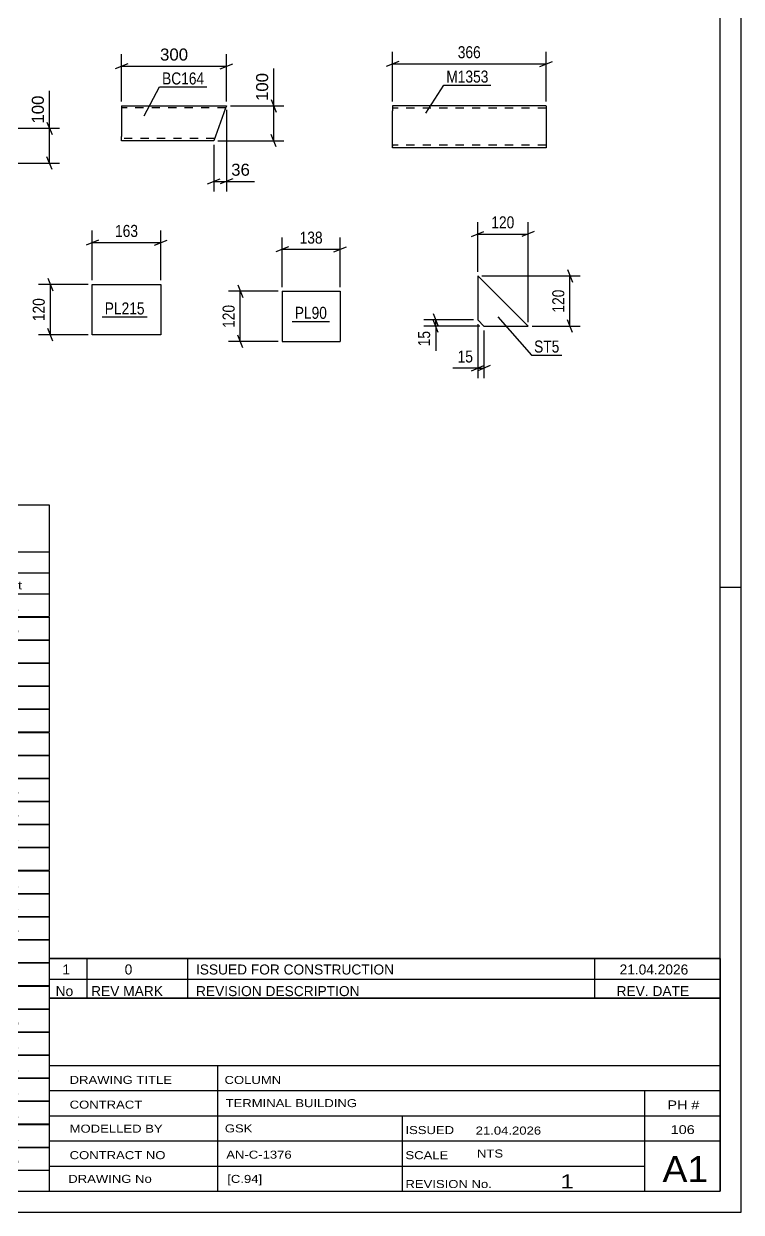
# Model space of a CAD drawing. Header units: millimetres. Extents: x 0 to 841, y 0 to 594.
# Drawn here: x 669.9 to 841, y 0 to 283.5 of the extents above; entities that cross this region are included whole.
import ezdxf

# ---------------------------------------------------------------- set-up
doc = ezdxf.new("R2010")
doc.units = ezdxf.units.MM
doc.linetypes.add('DXK_LINE_DOT2', pattern=[3.9198, 1.9599, -1.9599])
doc.styles.add('Arial', font='ARIAL.TTF', dxfattribs={"height": 0.2})
doc.styles.add('Arial Narrow', font='ARIALN.TTF', dxfattribs={"height": 0.2})

# ---------------------------------------------------------------- blocks, each defined once
blk = doc.blocks.new('Unknown-284933679-1134')
at = {"color": 5, "linetype": 'Continuous'}
for p, q in [((841, 0), (841, 594)), ((836, 5), (836, 589)), ((841, 149), (836, 149)), ((5, 5), (836, 5)), ((0, 0), (841, 0))]:
    blk.add_line(p, q, dxfattribs=at)
blk = doc.blocks.new('Part-284933679-14749 - 14748')
at = {"color": 2, "linetype": 'Continuous'}
for p, q in [((731.57, 219.66), (731.57, 207.66)), ((731.57, 219.66), (745.36, 219.66)), ((745.36, 219.66), (745.36, 207.66)), ((731.57, 207.66), (745.36, 207.66))]:
    blk.add_line(p, q, dxfattribs=at)
blk = doc.blocks.new('Part-284933679-14791 - 14790')
at = {"color": 2, "linetype": 'Continuous'}
for p, q in [((778.17, 223.31), (778.17, 212.81)), ((778.17, 223.31), (790.17, 211.31)), ((778.17, 212.81), (779.67, 211.31)), ((779.67, 211.31), (790.17, 211.31))]:
    blk.add_line(p, q, dxfattribs=at)
blk = doc.blocks.new('Part-284933679-14829 - 14828')
at = {"color": 2, "linetype": 'Continuous'}
for p, q in [((686.29, 209.26), (686.29, 221.26)), ((686.29, 221.26), (702.62, 221.26)), ((702.62, 221.26), (702.62, 209.26)), ((702.62, 209.26), (686.29, 209.26))]:
    blk.add_line(p, q, dxfattribs=at)
blk = doc.blocks.new('Part-284933679-14845 - 14844')
at = {"color": 2, "linetype": 'Continuous'}
for p, q in [((757.86, 263.89), (757.86, 262.69)), ((794.47, 263.89), (757.86, 263.89)), ((794.47, 263.8), (794.47, 263.89)), ((794.47, 263.8), (794.47, 262.69)), ((757.86, 254.63), (757.86, 262.69)), ((794.47, 262.69), (794.47, 253.89)), ((757.86, 253.98), (757.86, 254.63)), ((757.86, 253.89), (757.86, 253.98)), ((794.47, 253.89), (757.86, 253.89))]:
    blk.add_line(p, q, dxfattribs=at)
at = {"color": 7, "linetype": 'DXK_LINE_DOT2'}
for p, q in [((794.47, 263.29), (757.86, 263.29)), ((794.47, 263.54), (794.47, 262.69)), ((757.86, 254.63), (757.86, 254.24)), ((757.86, 254.49), (757.86, 254.54)), ((794.47, 254.49), (757.86, 254.49)), ((757.86, 253.89), (757.86, 253.89)), ((794.47, 254.54), (794.47, 254.63)), ((794.47, 254.49), (794.47, 254.54)), ((794.47, 254.49), (794.47, 254.54))]:
    blk.add_line(p, q, dxfattribs=at)
blk = doc.blocks.new('Part-284933679-17975 - 17974')
at = {"color": 2, "linetype": 'Continuous'}
for p, q in [((693.27, 263.9), (718.27, 263.9)), ((693.27, 263.9), (693.27, 256.57)), ((718.25, 263.83), (718.05, 263.29)), ((718.27, 263.9), (718.25, 263.83)), ((718.05, 263.29), (715.24, 255.57)), ((693.27, 255.86), (693.27, 256.57)), ((693.27, 255.65), (693.27, 255.86)), ((693.27, 255.57), (693.27, 255.65)), ((715.24, 255.57), (693.27, 255.57))]:
    blk.add_line(p, q, dxfattribs=at)
at = {"color": 7, "linetype": 'DXK_LINE_DOT2'}
for p, q in [((718.17, 263.61), (718.05, 263.29)), ((718.27, 263.9), (718.27, 263.9)), ((718.09, 263.4), (693.27, 263.4)), ((717.98, 263.09), (718.04, 263.26)), ((718.05, 263.29), (718.09, 263.4)), ((718.05, 263.29), (718.05, 263.29)), ((715.42, 256.07), (693.27, 256.07)), ((693.27, 255.57), (693.27, 255.86))]:
    blk.add_line(p, q, dxfattribs=at)
blk = doc.blocks.new('StraightDimension-284933679-18015 - 17982')
at = {"color": 7, "linetype": 'Continuous'}
for p, q in [((662.86, 258.52), (678.48, 258.52)), ((675.48, 260.02), (676.68, 257.02)), ((676.08, 250.18), (676.08, 258.52)), ((659.83, 250.18), (678.48, 250.18)), ((676.68, 248.68), (675.48, 251.68))]:
    blk.add_line(p, q, dxfattribs=at)
at = {"color": 0}
blk.add_wipeout([(675.33, 266.91), (671.13, 266.91), (671.13, 259.04), (675.33, 259.04)], dxfattribs=at)
at = {"color": 7, "linetype": 'Continuous'}
blk.add_line((676.08, 258.52), (676.08, 267.44), dxfattribs=at)
blk.add_line((676.08, 258.52), (676.08, 267.44), dxfattribs=at)
at = {"color": 3, "style": 'Arial'}
blk.add_text('100', height=2.865, rotation=90.0002, dxfattribs=at).set_placement((674.73, 259.64))
blk = doc.blocks.new('StraightDimension-284933679-15130 - 14748')
at = {"color": 7, "linetype": 'Continuous'}
for p, q in [((720.97, 221.16), (722.17, 218.16)), ((730.57, 219.66), (718.72, 219.66)), ((721.57, 207.66), (721.57, 219.66)), ((730.57, 207.66), (718.72, 207.66)), ((722.17, 206.16), (720.97, 209.16))]:
    blk.add_line(p, q, dxfattribs=at)
at = {"color": 0}
blk.add_wipeout([(720.82, 217.01), (716.62, 217.01), (716.62, 210.32), (720.82, 210.32)], dxfattribs=at)
at = {"color": 3, "style": 'Arial Narrow'}
blk.add_text('120', height=2.863, rotation=90.0002, dxfattribs=at).set_placement((720.22, 210.92))
blk = doc.blocks.new('StraightDimension-284933679-15134 - 14748')
at = {"color": 7, "linetype": 'Continuous'}
for p, q in [((731.57, 220.66), (731.57, 232.51)), ((745.36, 220.66), (745.36, 232.51)), ((733.07, 230.26), (730.07, 229.06)), ((731.57, 229.66), (745.36, 229.66)), ((743.86, 229.06), (746.86, 230.26))]:
    blk.add_line(p, q, dxfattribs=at)
at = {"color": 0}
blk.add_wipeout([(741.81, 230.41), (741.81, 234.61), (735.12, 234.61), (735.12, 230.41)], dxfattribs=at)
at = {"color": 3, "style": 'Arial Narrow'}
blk.add_text('138', height=2.863, dxfattribs=at).set_placement((735.72, 231.01))
blk = doc.blocks.new('StraightDimension-284933679-15238 - 14790')
at = {"color": 7, "linetype": 'Continuous'}
for p, q in [((777.17, 212.81), (765.32, 212.81)), ((767.57, 214.31), (768.77, 211.31)), ((768.77, 209.81), (767.57, 212.81)), ((768.17, 211.31), (768.17, 212.81)), ((778.67, 211.31), (765.32, 211.31))]:
    blk.add_line(p, q, dxfattribs=at)
at = {"color": 0}
blk.add_wipeout([(767.42, 210.79), (763.22, 210.79), (763.22, 205.93), (767.42, 205.93)], dxfattribs=at)
at = {"color": 7, "linetype": 'Continuous'}
blk.add_line((768.17, 211.31), (768.17, 205.41), dxfattribs=at)
blk.add_line((768.17, 211.31), (768.17, 205.41), dxfattribs=at)
at = {"color": 3, "style": 'Arial Narrow'}
blk.add_text('15', height=2.863, rotation=90.0002, dxfattribs=at).set_placement((766.82, 206.53))
blk = doc.blocks.new('StraightDimension-284933679-15230 - 14790')
at = {"color": 7, "linetype": 'Continuous'}
for p, q in [((778.17, 211.81), (778.17, 198.91)), ((779.67, 210.31), (779.67, 198.91)), ((776.67, 200.71), (779.67, 201.91)), ((781.17, 201.91), (778.17, 200.71)), ((778.17, 201.31), (779.67, 201.31))]:
    blk.add_line(p, q, dxfattribs=at)
at = {"color": 0}
blk.add_wipeout([(777.64, 202.06), (777.64, 206.26), (772.79, 206.26), (772.79, 202.06)], dxfattribs=at)
at = {"color": 7, "linetype": 'Continuous'}
blk.add_line((778.17, 201.31), (772.26, 201.31), dxfattribs=at)
blk.add_line((778.17, 201.31), (772.26, 201.31), dxfattribs=at)
at = {"color": 3, "style": 'Arial Narrow'}
blk.add_text('15', height=2.863, dxfattribs=at).set_placement((773.39, 202.66))
blk = doc.blocks.new('StraightDimension-284933679-15242 - 14790')
at = {"color": 7, "linetype": 'Continuous'}
for p, q in [((799.57, 224.81), (800.77, 221.81)), ((779.17, 223.31), (802.57, 223.31)), ((800.17, 211.31), (800.17, 223.31)), ((800.77, 209.81), (799.57, 212.81)), ((791.17, 211.31), (802.57, 211.31))]:
    blk.add_line(p, q, dxfattribs=at)
at = {"color": 0}
blk.add_wipeout([(799.42, 220.66), (795.22, 220.66), (795.22, 213.97), (799.42, 213.97)], dxfattribs=at)
at = {"color": 3, "style": 'Arial Narrow'}
blk.add_text('120', height=2.863, rotation=90.0002, dxfattribs=at).set_placement((798.82, 214.57))
blk = doc.blocks.new('StraightDimension-284933679-15234 - 14790')
at = {"color": 7, "linetype": 'Continuous'}
for p, q in [((778.17, 224.31), (778.17, 236.16)), ((790.17, 212.31), (790.17, 236.16)), ((776.67, 232.71), (779.67, 233.91)), ((778.17, 233.31), (790.17, 233.31)), ((791.67, 233.91), (788.67, 232.71))]:
    blk.add_line(p, q, dxfattribs=at)
at = {"color": 0}
blk.add_wipeout([(787.51, 234.06), (787.51, 238.26), (780.82, 238.26), (780.82, 234.06)], dxfattribs=at)
at = {"color": 3, "style": 'Arial Narrow'}
blk.add_text('120', height=2.863, dxfattribs=at).set_placement((781.42, 234.66))
blk = doc.blocks.new('StraightDimension-284933679-15246 - 14828')
at = {"color": 7, "linetype": 'Continuous'}
for p, q in [((685.29, 221.26), (673.44, 221.26)), ((675.69, 222.76), (676.89, 219.76)), ((676.29, 209.26), (676.29, 221.26)), ((676.89, 207.76), (675.69, 210.76)), ((685.29, 209.26), (673.44, 209.26))]:
    blk.add_line(p, q, dxfattribs=at)
at = {"color": 0}
blk.add_wipeout([(675.54, 218.61), (671.34, 218.61), (671.34, 211.92), (675.54, 211.92)], dxfattribs=at)
at = {"color": 3, "style": 'Arial Narrow'}
blk.add_text('120', height=2.863, rotation=90.0002, dxfattribs=at).set_placement((674.94, 212.52))
blk = doc.blocks.new('StraightDimension-284933679-15250 - 14828')
at = {"color": 7, "linetype": 'Continuous'}
for p, q in [((686.29, 222.26), (686.29, 234.11)), ((702.62, 222.26), (702.62, 234.11)), ((687.79, 231.86), (684.79, 230.66)), ((686.29, 231.26), (702.62, 231.26)), ((701.12, 230.66), (704.12, 231.86))]:
    blk.add_line(p, q, dxfattribs=at)
at = {"color": 0}
blk.add_wipeout([(697.8, 232.01), (697.8, 236.21), (691.11, 236.21), (691.11, 232.01)], dxfattribs=at)
at = {"color": 3, "style": 'Arial Narrow'}
blk.add_text('163', height=2.863, dxfattribs=at).set_placement((691.71, 232.61))
blk = doc.blocks.new('StraightDimension-284933679-15262 - 14844')
at = {"color": 7, "linetype": 'Continuous'}
for p, q in [((757.86, 264.89), (757.86, 276.74)), ((794.47, 264.89), (794.47, 276.74)), ((759.36, 274.49), (756.36, 273.29)), ((757.86, 273.89), (794.47, 273.89)), ((792.97, 273.29), (795.97, 274.49))]:
    blk.add_line(p, q, dxfattribs=at)
at = {"color": 0}
blk.add_wipeout([(779.5, 274.64), (779.5, 278.84), (772.82, 278.84), (772.82, 274.64)], dxfattribs=at)
at = {"color": 3, "style": 'Arial Narrow'}
blk.add_text('366', height=2.863, dxfattribs=at).set_placement((773.42, 275.24))
blk = doc.blocks.new('StraightDimension-284933679-18048 - 17974')
at = {"color": 7, "linetype": 'Continuous'}
for p, q in [((718.27, 262.9), (718.27, 243.46)), ((715.24, 254.57), (715.24, 243.46)), ((713.74, 245.26), (716.74, 246.46)), ((715.24, 245.86), (718.27, 245.86)), ((719.77, 246.46), (716.77, 245.26))]:
    blk.add_line(p, q, dxfattribs=at)
at = {"color": 0}
blk.add_wipeout([(724.45, 246.61), (724.45, 250.81), (718.8, 250.81), (718.8, 246.61)], dxfattribs=at)
at = {"color": 7, "linetype": 'Continuous'}
blk.add_line((718.27, 245.86), (724.97, 245.86), dxfattribs=at)
blk.add_line((718.27, 245.86), (724.97, 245.86), dxfattribs=at)
at = {"color": 3, "style": 'Arial'}
blk.add_text('36', height=2.865, dxfattribs=at).set_placement((719.4, 247.21))
blk = doc.blocks.new('StraightDimension-284933679-18063 - 17974')
at = {"color": 7, "linetype": 'Continuous'}
for p, q in [((719.27, 263.9), (731.95, 263.9)), ((728.95, 265.4), (730.15, 262.4)), ((729.55, 255.57), (729.55, 263.9)), ((716.24, 255.57), (731.95, 255.57)), ((730.15, 254.07), (728.95, 257.07))]:
    blk.add_line(p, q, dxfattribs=at)
at = {"color": 0}
blk.add_wipeout([(728.8, 272.3), (724.6, 272.3), (724.6, 264.43), (728.8, 264.43)], dxfattribs=at)
at = {"color": 7, "linetype": 'Continuous'}
blk.add_line((729.55, 263.9), (729.55, 272.82), dxfattribs=at)
blk.add_line((729.55, 263.9), (729.55, 272.82), dxfattribs=at)
at = {"color": 3, "style": 'Arial'}
blk.add_text('100', height=2.865, rotation=90.0002, dxfattribs=at).set_placement((728.2, 265.03))
blk = doc.blocks.new('StraightDimension-284933679-18037 - 17974')
at = {"color": 7, "linetype": 'Continuous'}
for p, q in [((693.27, 264.9), (693.27, 276.18)), ((718.27, 264.9), (718.27, 276.18)), ((694.77, 273.93), (691.77, 272.73)), ((693.27, 273.33), (718.27, 273.33)), ((716.77, 272.73), (719.77, 273.93))]:
    blk.add_line(p, q, dxfattribs=at)
at = {"color": 0}
blk.add_wipeout([(709.71, 274.08), (709.71, 278.28), (701.84, 278.28), (701.84, 274.08)], dxfattribs=at)
at = {"color": 3, "style": 'Arial'}
blk.add_text('300', height=2.865, dxfattribs=at).set_placement((702.44, 274.68))
blk = doc.blocks.new('Unknown-284933679-23303')
at = {"color": 7, "linetype": 'Continuous'}
for p, q in [((676, 60.55), (836, 60.55)), ((836, 60.55), (676, 60.55)), ((676, 60.55), (676, 55.55)), ((685, 60.55), (685, 55.55)), ((709, 60.55), (709, 55.55)), ((806, 60.55), (806, 55.55)), ((836, 60.55), (836, 55.55)), ((676, 55.55), (836, 55.55)), ((676, 55.55), (676, 51.05)), ((676, 55.55), (836, 55.55)), ((685, 55.55), (685, 51.05)), ((709, 55.55), (709, 51.05)), ((806, 55.55), (806, 51.05)), ((836, 55.55), (836, 51.05)), ((836, 51.05), (676, 51.05))]:
    blk.add_line(p, q, dxfattribs=at)
at = {"color": 7, "linetype": 'Continuous', "style": 'Arial Narrow'}
for s, height, width, p in [('1', 2.39, 1.196471, (679.16, 56.7)), ('0', 2.39, 1.196471, (694, 56.7)), ('ISSUED FOR CONSTRUCTION', 2.3861, 1.196471, (711, 56.7)), ('21.04.2026', 2.386, 1.196471, (812, 56.7)), ('No', 2.386, 1.2, (677.54, 51.55)), ('REV MARK', 2.386, 1.2, (686, 51.55)), ('REVISION DESCRIPTION', 2.3861, 1.2, (711, 51.55)), ('REV. DATE', 2.386, 1.2, (811.28, 51.55))]:
    blk.add_text(s, height=height, dxfattribs=dict(at, width=width)).set_placement(p)
blk = doc.blocks.new('Unknown-284933679-23300')
at = {"color": 7, "linetype": 'Continuous'}
for p, q in [((676, 51.05), (676, 5)), ((676, 51.05), (836, 51.05)), ((836, 51), (836, 5)), ((676, 35), (836, 35)), ((716.14, 35), (716.14, 5)), ((676, 29), (836, 29)), ((818, 5.05), (818, 29.05)), ((676, 23), (836, 23)), ((760.14, 23), (760.14, 5)), ((676, 17), (836, 17)), ((676, 11), (818, 11)), ((676, 5), (836, 5))]:
    blk.add_line(p, q, dxfattribs=at)
at = {"color": 7, "style": 'Arial Narrow'}
for s, height, width, p in [('DRAWING TITLE', 1.9089, 1.425378, (680.88, 30.61)), ('COLUMN', 1.909, 1.425378, (717.81, 30.59)), ('CONTRACT', 1.909, 1.425378, (680.88, 24.71)), ('TERMINAL BUILDING', 1.9089, 1.425378, (718.06, 25.07)), ('MODELLED BY', 1.9089, 1.425378, (680.88, 18.98)), ('GSK', 1.909, 1.425378, (717.88, 19.04)), ('ISSUED', 1.909, 1.425378, (760.94, 18.64)), ('21.04.2026', 1.909, 1.425378, (777.69, 18.52)), ('CONTRACT NO', 1.9089, 1.425378, (680.88, 12.66)), ('AN-C-1376', 1.909, 1.425378, (718.23, 12.78)), ('SCALE', 1.909, 1.425378, (760.94, 12.65)), ('A1', 6.204, 1.25, (822.24, 7.2)), ('DRAWING No', 1.909, 1.425378, (680.56, 7)), ('[C.94]', 1.909, 1.425378, (718.46, 6.99)), ('1', 3.34, 1.5, (797.91, 5.68)), ('REVISION No.', 1.9089, 1.425378, (760.94, 5.77))]:
    blk.add_text(s, height=height, dxfattribs=dict(at, width=width)).set_placement(p)
at = {"color": 7, "linetype": 'Continuous', "style": 'Arial Narrow'}
for s, height, width, p in [('PH #', 2.1, 1.42538, (823.4, 24.55)), ('106', 2.1, 1.42538, (824.19, 18.65)), ('NTS', 1.909, 1.425378, (778, 13.05))]:
    blk.add_text(s, height=height, dxfattribs=dict(at, width=width)).set_placement(p)
blk = doc.blocks.new('Unknown-284933679-23301')
at = {"color": 7, "linetype": 'Continuous'}
for p, q in [((516, 168.75), (676, 168.75)), ((516, 157.5), (516, 168.75)), ((676, 168.75), (676, 157.5)), ((516, 157.5), (676, 157.5)), ((516, 157.5), (516, 152.5)), ((676, 157.5), (676, 152.5)), ((516, 152.5), (676, 152.5)), ((516, 152.5), (516, 147.5)), ((540, 152.5), (540, 147.5)), ((575.5, 152.5), (575.5, 147.5)), ((601.5, 152.5), (601.5, 147.5)), ((614.5, 152.5), (614.5, 147.5)), ((632, 152.5), (632, 147.5)), ((654, 152.5), (654, 147.5)), ((676, 152.5), (676, 147.5)), ((516, 147.5), (676, 147.5)), ((516, 147.45), (516, 142.05)), ((516, 147.45), (676, 147.45)), ((540, 147.5), (540, 142)), ((575.5, 147.5), (575.5, 142)), ((601.5, 147.5), (601.5, 142)), ((614.5, 147.5), (614.5, 142)), ((632, 147.5), (632, 142)), ((654, 147.5), (654, 142)), ((676, 147.45), (676, 142.05)), ((516, 142.05), (676, 142.05)), ((516, 141.95), (516, 136.55)), ((516, 141.95), (676, 141.95)), ((540, 142), (540, 136.5)), ((575.5, 142), (575.5, 136.5)), ((601.5, 142), (601.5, 136.5)), ((614.5, 142), (614.5, 136.5)), ((632, 142), (632, 136.5)), ((654, 142), (654, 136.5)), ((676, 141.95), (676, 136.55)), ((516, 136.55), (676, 136.55)), ((516, 136.45), (516, 131.05)), ((516, 136.45), (676, 136.45)), ((540, 136.5), (540, 131)), ((575.5, 136.5), (575.5, 131)), ((601.5, 136.5), (601.5, 131)), ((614.5, 136.5), (614.5, 131)), ((632, 136.5), (632, 131)), ((654, 136.5), (654, 131)), ((676, 136.45), (676, 131.05)), ((516, 131.05), (676, 131.05)), ((516, 130.95), (516, 125.55)), ((516, 130.95), (676, 130.95)), ((540, 131), (540, 125.5)), ((575.5, 131), (575.5, 125.5)), ((601.5, 131), (601.5, 125.5)), ((614.5, 131), (614.5, 125.5)), ((632, 131), (632, 125.5)), ((654, 131), (654, 125.5)), ((676, 130.95), (676, 125.55)), ((516, 125.55), (676, 125.55)), ((516, 125.45), (516, 120.05)), ((516, 125.45), (676, 125.45)), ((540, 125.5), (540, 120)), ((575.5, 125.5), (575.5, 120)), ((601.5, 125.5), (601.5, 120)), ((614.5, 125.5), (614.5, 120)), ((632, 125.5), (632, 120)), ((654, 125.5), (654, 120)), ((676, 125.45), (676, 120.05)), ((516, 120.05), (676, 120.05)), ((516, 119.95), (516, 114.55)), ((516, 119.95), (676, 119.95)), ((540, 120), (540, 114.5)), ((575.5, 120), (575.5, 114.5)), ((601.5, 120), (601.5, 114.5)), ((614.5, 120), (614.5, 114.5)), ((632, 120), (632, 114.5)), ((654, 120), (654, 114.5)), ((676, 119.95), (676, 114.55)), ((516, 114.55), (676, 114.55)), ((516, 114.45), (516, 109.05)), ((516, 114.45), (676, 114.45)), ((540, 114.5), (540, 109)), ((575.5, 114.5), (575.5, 109)), ((601.5, 114.5), (601.5, 109)), ((614.5, 114.5), (614.5, 109)), ((632, 114.5), (632, 109)), ((654, 114.5), (654, 109)), ((676, 114.45), (676, 109.05)), ((516, 109.05), (676, 109.05)), ((516, 108.95), (516, 103.55)), ((516, 108.95), (676, 108.95)), ((540, 109), (540, 103.5)), ((575.5, 109), (575.5, 103.5)), ((601.5, 109), (601.5, 103.5)), ((614.5, 109), (614.5, 103.5)), ((632, 109), (632, 103.5)), ((654, 109), (654, 103.5)), ((676, 108.95), (676, 103.55)), ((516, 103.55), (676, 103.55)), ((516, 103.45), (516, 98.05)), ((516, 103.45), (676, 103.45)), ((540, 103.5), (540, 98)), ((575.5, 103.5), (575.5, 98)), ((601.5, 103.5), (601.5, 98)), ((614.5, 103.5), (614.5, 98)), ((632, 103.5), (632, 98)), ((654, 103.5), (654, 98)), ((676, 103.45), (676, 98.05)), ((516, 98.05), (676, 98.05)), ((516, 97.95), (516, 92.55)), ((516, 97.95), (676, 97.95)), ((540, 98), (540, 92.5)), ((575.5, 98), (575.5, 92.5)), ((601.5, 98), (601.5, 92.5)), ((614.5, 98), (614.5, 92.5)), ((632, 98), (632, 92.5)), ((654, 98), (654, 92.5)), ((676, 97.95), (676, 92.55)), ((516, 92.55), (676, 92.55)), ((516, 92.45), (516, 87.05)), ((516, 92.45), (676, 92.45)), ((540, 92.5), (540, 87)), ((575.5, 92.5), (575.5, 87)), ((601.5, 92.5), (601.5, 87)), ((614.5, 92.5), (614.5, 87)), ((632, 92.5), (632, 87)), ((654, 92.5), (654, 87)), ((676, 92.45), (676, 87.05)), ((516, 87.05), (676, 87.05)), ((516, 86.95), (516, 81.55)), ((516, 86.95), (676, 86.95)), ((540, 87), (540, 81.5)), ((575.5, 87), (575.5, 81.5)), ((601.5, 87), (601.5, 81.5)), ((614.5, 87), (614.5, 81.5)), ((632, 87), (632, 81.5)), ((654, 87), (654, 81.5)), ((676, 86.95), (676, 81.55)), ((516, 81.55), (676, 81.55)), ((516, 81.45), (516, 76.05)), ((516, 81.45), (676, 81.45)), ((540, 81.5), (540, 76)), ((575.5, 81.5), (575.5, 76)), ((601.5, 81.5), (601.5, 76)), ((614.5, 81.5), (614.5, 76)), ((632, 81.5), (632, 76)), ((654, 81.5), (654, 76)), ((676, 81.45), (676, 76.05)), ((516, 76.05), (676, 76.05)), ((516, 75.95), (516, 70.55)), ((516, 75.95), (676, 75.95)), ((540, 76), (540, 70.5)), ((575.5, 76), (575.5, 70.5)), ((601.5, 76), (601.5, 70.5)), ((614.5, 76), (614.5, 70.5)), ((632, 76), (632, 70.5)), ((654, 76), (654, 70.5)), ((676, 75.95), (676, 70.55)), ((516, 70.55), (676, 70.55)), ((516, 70.45), (516, 65.05)), ((516, 70.45), (676, 70.45)), ((540, 70.5), (540, 65)), ((575.5, 70.5), (575.5, 65)), ((601.5, 70.5), (601.5, 65)), ((614.5, 70.5), (614.5, 65)), ((632, 70.5), (632, 65)), ((654, 70.5), (654, 65)), ((676, 70.45), (676, 65.05)), ((516, 65.05), (676, 65.05)), ((516, 64.95), (516, 59.55)), ((516, 64.95), (676, 64.95)), ((540, 65), (540, 59.5)), ((575.5, 65), (575.5, 59.5)), ((601.5, 65), (601.5, 59.5)), ((614.5, 65), (614.5, 59.5)), ((632, 65), (632, 59.5)), ((654, 65), (654, 59.5)), ((676, 64.95), (676, 59.55)), ((516, 59.55), (676, 59.55)), ((516, 59.45), (516, 54.05)), ((516, 59.45), (676, 59.45)), ((540, 59.5), (540, 54)), ((575.5, 59.5), (575.5, 54)), ((601.5, 59.5), (601.5, 54)), ((614.5, 59.5), (614.5, 54)), ((632, 59.5), (632, 54)), ((654, 59.5), (654, 54)), ((676, 59.45), (676, 54.05)), ((516, 54.05), (676, 54.05)), ((516, 53.95), (516, 48.55)), ((516, 53.95), (676, 53.95)), ((540, 54), (540, 48.5)), ((575.5, 54), (575.5, 48.5)), ((601.5, 54), (601.5, 48.5)), ((614.5, 54), (614.5, 48.5)), ((632, 54), (632, 48.5)), ((654, 54), (654, 48.5)), ((676, 53.95), (676, 48.55)), ((516, 48.55), (676, 48.55)), ((516, 48.45), (516, 43.05)), ((516, 48.45), (676, 48.45)), ((540, 48.5), (540, 43)), ((575.5, 48.5), (575.5, 43)), ((601.5, 48.5), (601.5, 43)), ((614.5, 48.5), (614.5, 43)), ((632, 48.5), (632, 43)), ((654, 48.5), (654, 43)), ((676, 48.45), (676, 43.05)), ((516, 43.05), (676, 43.05)), ((516, 42.95), (516, 37.55)), ((516, 42.95), (676, 42.95)), ((540, 43), (540, 37.5)), ((575.5, 43), (575.5, 37.5)), ((601.5, 43), (601.5, 37.5)), ((614.5, 43), (614.5, 37.5)), ((632, 43), (632, 37.5)), ((654, 43), (654, 37.5)), ((676, 42.95), (676, 37.55)), ((516, 37.55), (676, 37.55)), ((516, 37.45), (516, 32.05)), ((516, 37.45), (676, 37.45)), ((540, 37.5), (540, 32)), ((575.5, 37.5), (575.5, 32)), ((601.5, 37.5), (601.5, 32)), ((614.5, 37.5), (614.5, 32)), ((632, 37.5), (632, 32)), ((654, 37.5), (654, 32)), ((676, 37.45), (676, 32.05)), ((516, 32.05), (676, 32.05)), ((516, 31.95), (516, 26.55)), ((516, 31.95), (676, 31.95)), ((540, 32), (540, 26.5)), ((575.5, 32), (575.5, 26.5)), ((601.5, 32), (601.5, 26.5)), ((614.5, 32), (614.5, 26.5)), ((632, 32), (632, 26.5)), ((654, 32), (654, 26.5)), ((676, 31.95), (676, 26.55)), ((516, 26.55), (676, 26.55)), ((516, 26.45), (516, 21.05)), ((516, 26.45), (676, 26.45)), ((540, 26.5), (540, 21)), ((575.5, 26.5), (575.5, 21)), ((601.5, 26.5), (601.5, 21)), ((614.5, 26.5), (614.5, 21)), ((632, 26.5), (632, 21)), ((654, 26.5), (654, 21)), ((676, 26.45), (676, 21.05)), ((516, 21.05), (676, 21.05)), ((516, 20.95), (516, 15.55)), ((516, 20.95), (676, 20.95)), ((540, 21), (540, 15.5)), ((575.5, 21), (575.5, 15.5)), ((601.5, 21), (601.5, 15.5)), ((614.5, 21), (614.5, 15.5)), ((632, 21), (632, 15.5)), ((654, 21), (654, 15.5)), ((676, 20.95), (676, 15.55)), ((516, 15.55), (676, 15.55)), ((516, 15.45), (516, 10.05)), ((516, 15.45), (676, 15.45)), ((540, 15.5), (540, 10)), ((575.5, 15.5), (575.5, 10)), ((601.5, 15.5), (601.5, 10)), ((614.5, 15.5), (614.5, 10)), ((632, 15.5), (632, 10)), ((654, 15.5), (654, 10)), ((676, 15.45), (676, 10.05)), ((516, 10.05), (676, 10.05)), ((516, 10), (676, 10)), ((516, 10), (516, 5)), ((632, 10), (632, 5)), ((654, 10), (654, 5)), ((676, 10), (676, 5)), ((516, 5), (676, 5))]:
    blk.add_line(p, q, dxfattribs=at)
at = {"color": 7, "style": 'Arial Narrow'}
for s, height, width, p in [('GENERAL NOTES & WELD DETAILS :', 2.8633, 1.4, (517.15, 161.06)), ('REFER TYP DRAWING TYP-01', 1.9089, 1.6, (600.7, 161.16)), ("MATERIAL LIST FOR ASSEMBLY MK'D", 1.9089, 1.6, (517.15, 153.56)), ('C94', 1.909, 1.794707, (612.2, 153.47)), ('1', 1.91, 1.794707, (638.08, 153.56)), ('No. Required', 1.9089, 1.6, (647.41, 153.56)), ('Mark', 1.909, 1.7, (517.34, 148.5)), ('Profile', 1.909, 1.7, (550.41, 148.5)), ('Material', 1.909, 1.7, (580.54, 148.56)), ('No.', 1.909, 1.7, (605.5, 148.56)), ('Length', 1.909, 1.7, (616, 148.56)), ('Area', 1.909, 1.7, (638.5, 148.56)), ('Weight', 1.909, 1.7, (658, 148.56))]:
    blk.add_text(s, height=height, dxfattribs=dict(at, width=width)).set_placement(p)
at = {"color": 7, "linetype": 'Continuous', "style": 'Arial Narrow'}
for s, height, width, p in [('C94', 1.909, 1.794707, (517.5, 143.06)), ('SHS500*20', 1.909, 1.794707, (542, 143.06)), ('E350', 1.909, 1.794707, (581.74, 143.06)), ('1', 1.91, 1.794707, (605.86, 143.06)), ('6162', 1.909, 1.794707, (618.58, 143.06)), ('12.4', 1.909, 1.794707, (640.13, 143.06)), ('1857.4', 1.909, 1.794707, (656.77, 143.06)), ('TC487', 1.909, 1.794707, (517.5, 137.56)), ('RHS300*200*10', 1.9089, 1.794707, (542, 137.56)), ('E350', 1.909, 1.794707, (581.74, 137.56)), ('2', 1.91, 1.794707, (605.86, 137.56)), ('975', 1.909, 1.794707, (620.77, 137.56)), ('1.0', 1.909, 1.794707, (642.32, 137.56)), ('147.0', 1.909, 1.794707, (658.96, 137.56)), ('BP4', 1.909, 1.794707, (517.5, 132.06)), ('PL25*800', 1.909, 1.794707, (542, 132.06)), ('E350', 1.909, 1.794707, (581.74, 132.06)), ('1', 1.91, 1.794707, (605.86, 132.06)), ('800', 1.909, 1.794707, (620.77, 132.06)), ('1.3', 1.909, 1.794707, (642.32, 132.06)), ('116.8', 1.909, 1.794707, (658.96, 132.06)), ('SP5', 1.909, 1.794707, (517.5, 126.56)), ('PL25*440', 1.909, 1.794707, (542, 126.56)), ('E350', 1.909, 1.794707, (581.74, 126.56)), ('2', 1.91, 1.794707, (605.86, 126.56)), ('540', 1.909, 1.794707, (620.77, 126.56)), ('0.5', 1.909, 1.794707, (642.32, 126.56)), ('93.3', 1.909, 1.794707, (661.14, 126.56)), ('BC16', 1.909, 1.794707, (517.5, 121.06)), ('RHS300*200*10', 1.9089, 1.794707, (542, 121.06)), ('E350', 1.909, 1.794707, (581.74, 121.06)), ('2', 1.91, 1.794707, (605.86, 121.06)), ('475', 1.909, 1.794707, (620.77, 121.06)), ('0.5', 1.909, 1.794707, (642.32, 121.06)), ('71.6', 1.909, 1.794707, (661.14, 121.06)), ('M840', 1.909, 1.794707, (517.5, 115.56)), ('SHS100*6', 1.909, 1.794707, (542, 115.56)), ('E350', 1.909, 1.794707, (581.74, 115.56)), ('1', 1.91, 1.794707, (605.86, 115.56)), ('3118', 1.909, 1.794707, (618.58, 115.56)), ('1.2', 1.909, 1.794707, (642.32, 115.56)), ('54.2', 1.909, 1.794707, (661.14, 115.56)), ('SP6', 1.909, 1.794707, (517.5, 110.06)), ('PL25*300', 1.909, 1.794707, (542, 110.06)), ('E350', 1.909, 1.794707, (581.74, 110.06)), ('2', 1.91, 1.794707, (605.86, 110.06)), ('440', 1.909, 1.794707, (620.77, 110.06)), ('0.3', 1.909, 1.794707, (642.32, 110.06)), ('51.8', 1.909, 1.794707, (661.14, 110.06)), ('M466', 1.909, 1.794707, (517.5, 104.56)), ('SHS91.5*4', 1.909, 1.794707, (542, 104.56)), ('E350', 1.909, 1.794707, (581.74, 104.56)), ('1', 1.91, 1.794707, (605.86, 104.56)), ('3445', 1.909, 1.794707, (618.58, 104.56)), ('1.2', 1.909, 1.794707, (642.32, 104.56)), ('36.7', 1.909, 1.794707, (661.14, 104.56)), ('BC77', 1.909, 1.794707, (517.5, 99.06)), ('SHS100*6', 1.909, 1.794707, (542, 99.06)), ('E350', 1.909, 1.794707, (581.74, 99.06)), ('1', 1.91, 1.794707, (605.86, 99.06)), ('1858', 1.909, 1.794707, (618.58, 99.06)), ('0.7', 1.909, 1.794707, (642.32, 99.06)), ('32.0', 1.909, 1.794707, (661.14, 99.06)), ('TC104', 1.909, 1.794707, (517.5, 93.56)), ('SHS100*6', 1.909, 1.794707, (542, 93.56)), ('E350', 1.909, 1.794707, (581.74, 93.56)), ('1', 1.91, 1.794707, (605.86, 93.56)), ('1892', 1.909, 1.794707, (618.58, 93.56)), ('0.7', 1.909, 1.794707, (642.32, 93.56)), ('32.0', 1.909, 1.794707, (661.14, 93.56)), ('SP19', 1.909, 1.794707, (517.5, 88.06)), ('PL16*325', 1.909, 1.794707, (542, 88.06)), ('E350', 1.909, 1.794707, (581.74, 88.06)), ('2', 1.91, 1.794707, (605.86, 88.06)), ('325', 1.909, 1.794707, (620.77, 88.06)), ('0.2', 1.909, 1.794707, (642.32, 88.06)), ('26.5', 1.909, 1.794707, (661.14, 88.06)), ('ST44', 1.909, 1.794707, (517.5, 82.56)), ('PL25*150', 1.909, 1.794707, (542, 82.56)), ('E350', 1.909, 1.794707, (581.74, 82.56)), ('8', 1.91, 1.794707, (605.86, 82.56)), ('150', 1.909, 1.794707, (620.77, 82.56)), ('0.0', 1.909, 1.794707, (642.32, 82.56)), ('21.7', 1.909, 1.794707, (661.14, 82.56)), ('ST5', 1.909, 1.794707, (517.5, 77.06)), ('PL12*120', 1.909, 1.794707, (542, 77.06)), ('E350', 1.909, 1.794707, (581.74, 77.06)), ('32', 1.909, 1.794707, (604.76, 77.06)), ('120', 1.909, 1.794707, (620.77, 77.06)), ('0.0', 1.909, 1.794707, (642.32, 77.06)), ('21.4', 1.909, 1.794707, (661.14, 77.06)), ('PL581', 1.909, 1.794707, (517.5, 71.56)), ('PL12*300', 1.909, 1.794707, (542, 71.56)), ('E350', 1.909, 1.794707, (581.74, 71.56)), ('2', 1.91, 1.794707, (605.86, 71.56)), ('310', 1.909, 1.794707, (620.77, 71.56)), ('0.2', 1.909, 1.794707, (642.32, 71.56)), ('17.5', 1.909, 1.794707, (661.14, 71.56)), ('M1353', 1.909, 1.794707, (517.5, 66.06)), ('RHS100*100*6', 1.9089, 1.794707, (542, 66.06)), ('E350', 1.909, 1.794707, (581.74, 66.06)), ('2', 1.91, 1.794707, (605.86, 66.06)), ('366', 1.909, 1.794707, (620.77, 66.06)), ('0.1', 1.909, 1.794707, (642.32, 66.06)), ('13.0', 1.909, 1.794707, (661.14, 66.06)), ('PL92', 1.909, 1.794707, (517.5, 60.56)), ('PL6*490', 1.909, 1.794707, (542, 60.56)), ('E350', 1.909, 1.794707, (581.74, 60.56)), ('1', 1.91, 1.794707, (605.86, 60.56)), ('490', 1.909, 1.794707, (620.77, 60.56)), ('0.5', 1.909, 1.794707, (642.32, 60.56)), ('11.3', 1.909, 1.794707, (661.14, 60.56)), ('TC537', 1.909, 1.794707, (517.5, 55.06)), ('SHS100*6', 1.909, 1.794707, (542, 55.06)), ('E350', 1.909, 1.794707, (581.74, 55.06)), ('1', 1.91, 1.794707, (605.86, 55.06)), ('420', 1.909, 1.794707, (620.77, 55.06)), ('0.2', 1.909, 1.794707, (642.32, 55.06)), ('7.1', 1.909, 1.794707, (663.33, 55.06)), ('M1439', 1.909, 1.794707, (517.5, 49.56)), ('RHS100*100*6', 1.9089, 1.794707, (542, 49.56)), ('E350', 1.909, 1.794707, (581.74, 49.56)), ('1', 1.91, 1.794707, (605.86, 49.56)), ('390', 1.909, 1.794707, (620.77, 49.56)), ('0.2', 1.909, 1.794707, (642.32, 49.56)), ('6.9', 1.909, 1.794707, (663.33, 49.56)), ('BC164', 1.909, 1.794707, (517.5, 44.06)), ('SHS100*6', 1.909, 1.794707, (542, 44.06)), ('E350', 1.909, 1.794707, (581.74, 44.06)), ('1', 1.91, 1.794707, (605.86, 44.06)), ('300', 1.909, 1.794707, (620.77, 44.06)), ('0.1', 1.909, 1.794707, (642.32, 44.06)), ('5.0', 1.909, 1.794707, (663.33, 44.06)), ('PL377', 1.909, 1.794707, (517.5, 38.56)), ('PL12*168', 1.909, 1.794707, (542, 38.56)), ('E350', 1.909, 1.794707, (581.74, 38.56)), ('1', 1.91, 1.794707, (605.86, 38.56)), ('209', 1.909, 1.794707, (620.77, 38.56)), ('0.1', 1.909, 1.794707, (642.32, 38.56)), ('2.5', 1.909, 1.794707, (663.33, 38.56)), ('PL378', 1.909, 1.794707, (517.5, 33.06)), ('PL12*167', 1.909, 1.794707, (542, 33.06)), ('E350', 1.909, 1.794707, (581.74, 33.06)), ('1', 1.91, 1.794707, (605.86, 33.06)), ('211', 1.909, 1.794707, (620.77, 33.06)), ('0.1', 1.909, 1.794707, (642.32, 33.06)), ('2.5', 1.909, 1.794707, (663.33, 33.06)), ('PL215', 1.909, 1.794707, (517.5, 27.56)), ('PL10*120', 1.909, 1.794707, (542, 27.56)), ('E350', 1.909, 1.794707, (581.74, 27.56)), ('1', 1.91, 1.794707, (605.86, 27.56)), ('163', 1.909, 1.794707, (620.77, 27.56)), ('0.0', 1.909, 1.794707, (642.32, 27.56)), ('1.5', 1.909, 1.794707, (663.33, 27.56)), ('PL258', 1.909, 1.794707, (517.5, 22.06)), ('PL10*120', 1.909, 1.794707, (542, 22.06)), ('E350', 1.909, 1.794707, (581.74, 22.06)), ('1', 1.91, 1.794707, (605.86, 22.06)), ('162', 1.909, 1.794707, (620.77, 22.06)), ('0.0', 1.909, 1.794707, (642.32, 22.06)), ('1.5', 1.909, 1.794707, (663.33, 22.06)), ('PL91', 1.909, 1.794707, (517.5, 16.56)), ('PL8*120', 1.909, 1.794707, (542, 16.56)), ('E350', 1.909, 1.794707, (581.74, 16.56)), ('1', 1.91, 1.794707, (605.86, 16.56)), ('188', 1.909, 1.794707, (620.77, 16.56)), ('0.0', 1.909, 1.794707, (642.32, 16.56)), ('1.4', 1.909, 1.794707, (663.33, 16.56)), ('PL90', 1.909, 1.794707, (517.5, 11.06)), ('PL8*120', 1.909, 1.794707, (542, 11.06)), ('E350', 1.909, 1.794707, (581.74, 11.06)), ('1', 1.91, 1.794707, (605.86, 11.06)), ('138', 1.909, 1.794707, (620.77, 11.06)), ('0.0', 1.909, 1.794707, (642.32, 11.06)), ('1.0', 1.909, 1.794707, (663.33, 11.06)), ('Total', 1.909, 1.7, (618.33, 6.5)), ('25.4', 1.909, 1.794707, (639.64, 6.5)), ('2633.7', 1.909, 1.794707, (656.77, 6.5))]:
    blk.add_text(s, height=height, dxfattribs=dict(at, width=width)).set_placement(p)
blk = doc.blocks.new('Mark-284933679-15452 - 14748')
at = {"color": 0}
blk.add_wipeout([(742.24, 213.08), (742.24, 216.08), (734.56, 216.08), (734.56, 213.08)], dxfattribs=at)
blk.add_wipeout([(742.24, 213.08), (742.24, 216.08), (734.56, 216.08), (734.56, 213.08)], dxfattribs=at)
at = {"color": 30, "linetype": 'Continuous'}
blk.add_line((733.96, 212.48), (742.84, 212.48), dxfattribs=at)
at = {"color": 3, "style": 'Arial Narrow'}
blk.add_text('PL90', height=2.863, dxfattribs=at).set_placement((734.56, 213.08))
blk = doc.blocks.new('Mark-284933679-15469 - 14790')
at = {"color": 0}
blk.add_wipeout([(797.65, 205.04), (797.65, 208.04), (791.62, 208.04), (791.62, 205.04)], dxfattribs=at)
blk.add_wipeout([(797.65, 205.04), (797.65, 208.04), (791.62, 208.04), (791.62, 205.04)], dxfattribs=at)
at = {"color": 30, "linetype": 'Continuous'}
for p, q in [((783, 213.52), (791.02, 204.44)), ((791.02, 204.44), (798.25, 204.44))]:
    blk.add_line(p, q, dxfattribs=at)
at = {"color": 3, "style": 'Arial Narrow'}
blk.add_text('ST5', height=2.863, dxfattribs=at).set_placement((791.62, 205.04))
blk = doc.blocks.new('Mark-284933679-15472 - 14828')
at = {"color": 0}
blk.add_wipeout([(698.75, 214.12), (698.75, 217.12), (689.25, 217.12), (689.25, 214.12)], dxfattribs=at)
blk.add_wipeout([(698.75, 214.12), (698.75, 217.12), (689.25, 217.12), (689.25, 214.12)], dxfattribs=at)
at = {"color": 30, "linetype": 'Continuous'}
blk.add_line((688.65, 213.52), (699.35, 213.52), dxfattribs=at)
at = {"color": 3, "style": 'Arial Narrow'}
blk.add_text('PL215', height=2.863, dxfattribs=at).set_placement((689.25, 214.12))
blk = doc.blocks.new('Mark-284933679-15478 - 14844')
at = {"color": 0}
blk.add_wipeout([(780.74, 269.42), (780.74, 272.42), (770.69, 272.42), (770.69, 269.42)], dxfattribs=at)
blk.add_wipeout([(780.74, 269.42), (780.74, 272.42), (770.69, 272.42), (770.69, 269.42)], dxfattribs=at)
at = {"color": 30, "linetype": 'Continuous'}
for p, q in [((765.82, 262.09), (770.09, 268.82)), ((770.09, 268.82), (781.34, 268.82))]:
    blk.add_line(p, q, dxfattribs=at)
at = {"color": 3, "style": 'Arial Narrow'}
blk.add_text('M1353', height=2.863, dxfattribs=at).set_placement((770.69, 269.42))
blk = doc.blocks.new('Mark-284933679-18077 - 17974')
at = {"color": 0}
blk.add_wipeout([(712.96, 268.98), (712.96, 271.98), (702.92, 271.98), (702.92, 268.98)], dxfattribs=at)
blk.add_wipeout([(712.96, 268.98), (712.96, 271.98), (702.92, 271.98), (702.92, 268.98)], dxfattribs=at)
at = {"color": 30, "linetype": 'Continuous'}
for p, q in [((698.67, 261.47), (702.32, 268.38)), ((702.32, 268.38), (713.56, 268.38))]:
    blk.add_line(p, q, dxfattribs=at)
at = {"color": 3, "style": 'Arial Narrow'}
blk.add_text('BC164', height=2.863, dxfattribs=at).set_placement((702.92, 268.98))

msp = doc.modelspace()

# ---------------------------------------------------------------- block references
for name in ['Unknown-284933679-1134', 'Part-284933679-17975 - 17974', 'Part-284933679-14845 - 14844', 'Part-284933679-14829 - 14828', 'Part-284933679-14791 - 14790', 'Part-284933679-14749 - 14748', 'Unknown-284933679-23301', 'Unknown-284933679-23303', 'Unknown-284933679-23300']:
    msp.add_blockref(name, (0, 0))

# ---------------------------------------------------------------- next in the draw order: block references
for name in ['StraightDimension-284933679-15262 - 14844', 'StraightDimension-284933679-18015 - 17982', 'StraightDimension-284933679-18048 - 17974', 'StraightDimension-284933679-15246 - 14828', 'StraightDimension-284933679-15130 - 14748', 'Mark-284933679-15472 - 14828', 'Mark-284933679-15452 - 14748', 'StraightDimension-284933679-15238 - 14790']:
    msp.add_blockref(name, (0, 0))

# ---------------------------------------------------------------- next in the draw order: block references
for name in ['StraightDimension-284933679-18063 - 17974', 'Mark-284933679-15478 - 14844', 'StraightDimension-284933679-15250 - 14828', 'StraightDimension-284933679-15134 - 14748', 'StraightDimension-284933679-15230 - 14790']:
    msp.add_blockref(name, (0, 0))

# ---------------------------------------------------------------- next in the draw order: block references
for name in ['StraightDimension-284933679-18037 - 17974', 'StraightDimension-284933679-15242 - 14790']:
    msp.add_blockref(name, (0, 0))

# ---------------------------------------------------------------- next in the draw order: block references
for name in ['Mark-284933679-18077 - 17974', 'StraightDimension-284933679-15234 - 14790']:
    msp.add_blockref(name, (0, 0))

# ---------------------------------------------------------------- next in the draw order: block references
msp.add_blockref('Mark-284933679-15469 - 14790', (0, 0))

doc.saveas('drawing.dxf')
